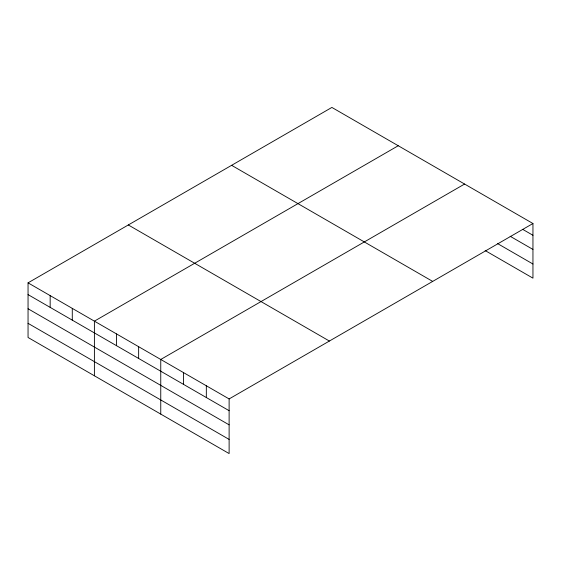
<?xml version="1.0" encoding="UTF-8"?>
<svg xmlns="http://www.w3.org/2000/svg" width="561" height="561" viewBox="0 0 561 561"><rect width="100%" height="100%" fill="white"/><g stroke="black" fill="none" stroke-linecap="round" stroke-linejoin="round"><path stroke-width="0.84" d="M485.167 250.571L532.95 278.151L532.95 223.516L331.881 107.431L28.05 282.849L28.05 337.484L229.119 453.568L229.119 398.934L28.05 282.849M398.233 145.741L94.402 321.151L94.402 375.793M464.585 184.043L160.755 359.461L160.755 414.102M229.119 398.934L532.95 223.516M522.656 229.337L532.95 235.276M510.159 236.272L532.95 249.428M497.663 243.635L532.95 264.007M231.616 165.32L432.685 281.405M128.315 224.961L329.384 341.046M28.05 294.609L229.119 410.694M28.05 308.76L229.119 424.845M28.05 323.332L229.119 439.417M206.329 385.779L206.329 397.539M183.545 372.616L183.545 384.383M138.637 346.691L138.637 358.458M116.52 333.921L116.52 345.688M72.285 308.389L72.285 320.149M50.167 295.619L50.167 307.379"/></g></svg>
